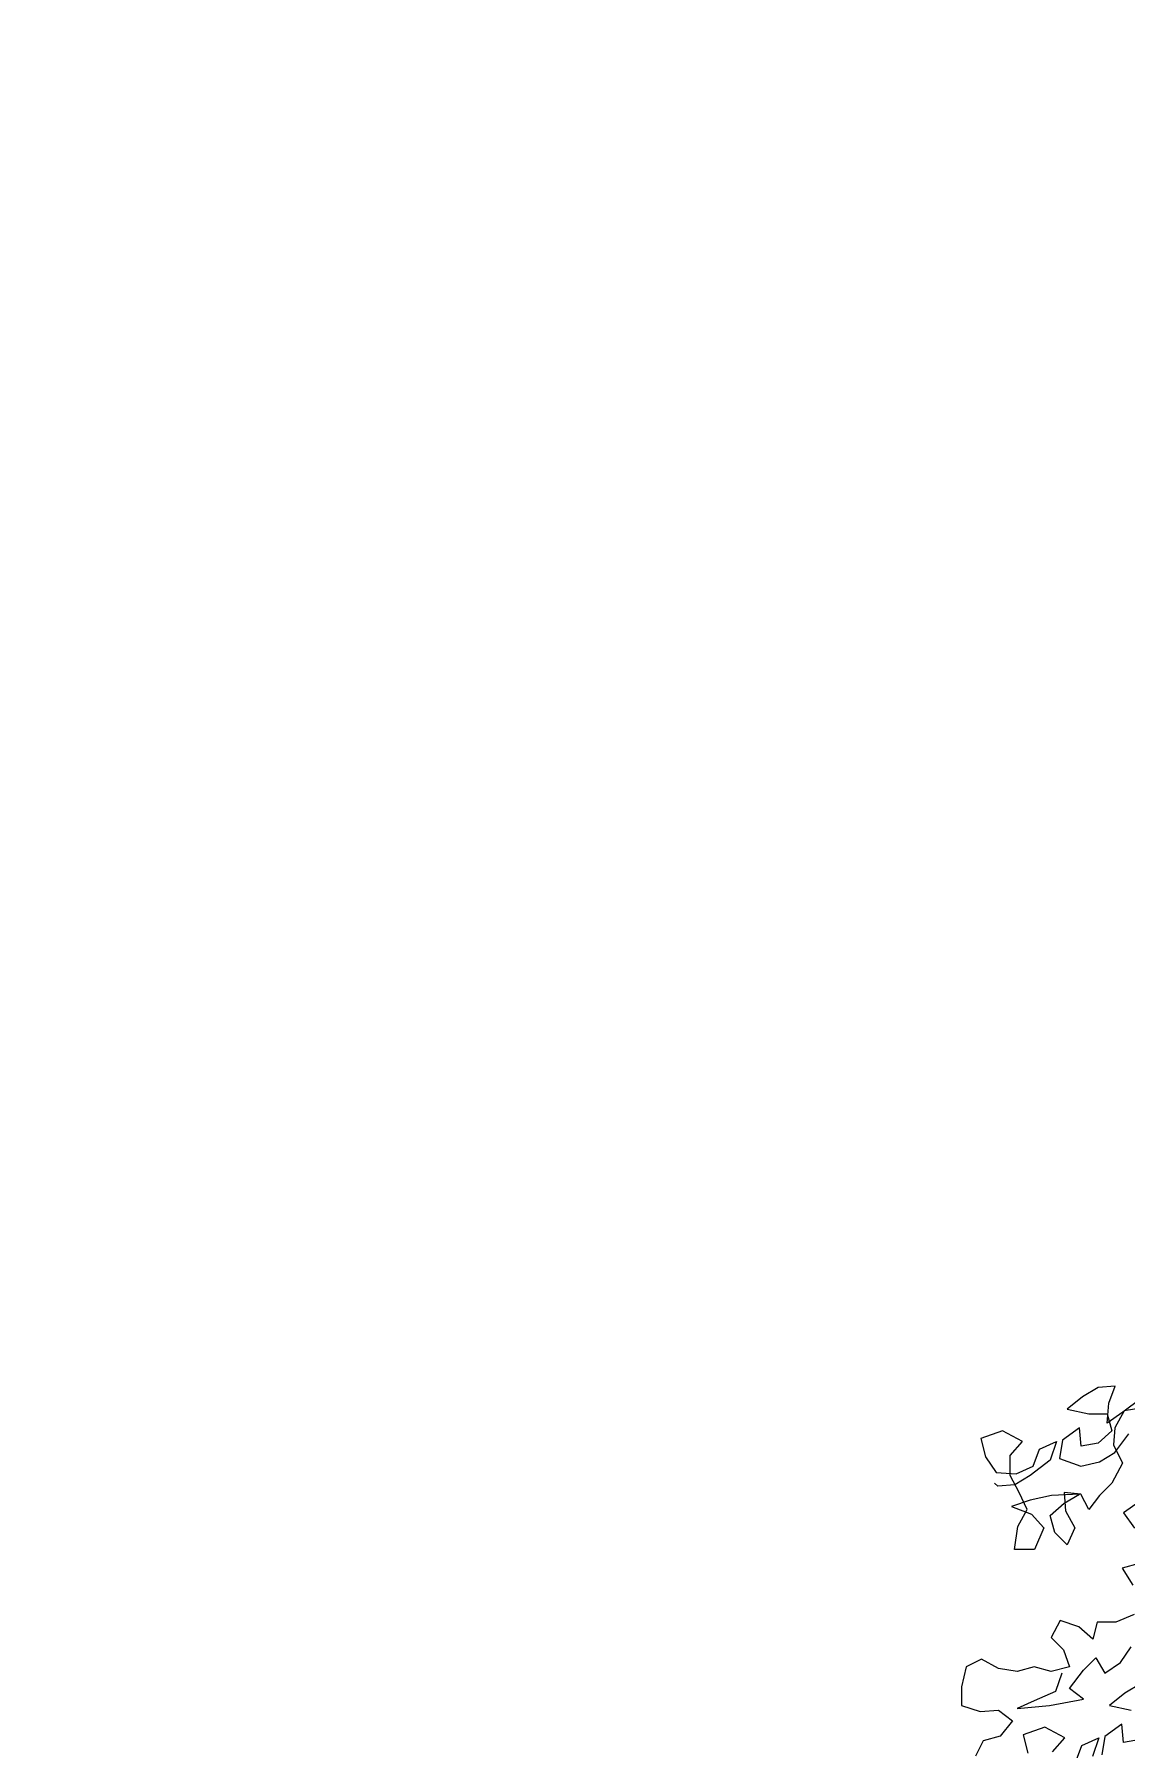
# Model space of a CAD drawing. Header units: inches. Extents: x 350994 to 353538, y 1581369 to 1583842.
# Drawn here: x 351579.971 to 351581.125, y 1583550.778 to 1583552.589 of the extents above; entities that cross this region are included whole.
import ezdxf

# ---------------------------------------------------------------- set-up
doc = ezdxf.new("R2010")
doc.units = ezdxf.units.IN
doc.header["$MEASUREMENT"] = 0
doc.linetypes.add('1', pattern=[0])
doc.layers.add('FOREST', color=96, linetype='Continuous')
doc.layers.add('TREE', color=81, linetype='1')

# ---------------------------------------------------------------- blocks, each defined once
blk = doc.blocks.new('TREE_4')
at = {"color": 94}
for points in [[(-752.2, 8334.7), (-786.9, 8308.7), (-815.9, 8288.5), (-812.9, 8326.1), (-801.3, 8357.9), (-833.1, 8355), (-862.1, 8337.7), (-891, 8314.6), (-850.5, 8305.9), (-815.8, 8305.9), (-807.2, 8274.1), (-833.2, 8250.9), (-865, 8245.2), (-867.9, 8279.9), (-899.7, 8256.8), (-905.5, 8222.1), (-865.1, 8207.6), (-830.4, 8216.2), (-801.4, 8233.6), (-775.4, 8268.2)], [(-749.3, 8317.4), (-784, 8311.6), (-801.4, 8279.8), (-804.3, 8248), (-787, 8213.3), (-807.3, 8175.7), (-830.4, 8152.6), (-850.7, 8126.6), (-865.1, 8155.6), (-896.9, 8158.5), (-894.1, 8123.8), (-876.8, 8092), (-891.2, 8060.2), (-914.3, 8083.3), (-923, 8115.1), (-896.9, 8138.2), (-868, 8155.6), (-920.1, 8152.7), (-960.6, 8144.1), (-995.3, 8132.5), (-957.7, 8118.1), (-934.6, 8092), (-952, 8051.6), (-989.5, 8051.6), (-983.7, 8095), (-966.3, 8126.7), (-980.8, 8158.6), (-998.1, 8190.4), (-998.1, 8228), (-974.9, 8254), (-1012.5, 8274.2), (-1053, 8259.8), (-1044.3, 8225.1), (-1024.1, 8196.2), (-986.5, 8193.3), (-954.7, 8207.7), (-943.1, 8239.5), (-911.3, 8253.9), (-922.9, 8219.2), (-960.5, 8190.3), (-989.4, 8173), (-1021.2, 8170.2), (-1027, 8175.9)], [(-756.2, 8140.8), (-785.2, 8120.6), (-765, 8091.6)], [(-756.3, 8025.1), (-788.2, 8016.5), (-767.9, 7984.6)], [(-765.1, 7929.7), (-799.8, 7915.3), (-834.5, 7915.3), (-843.2, 7883.5), (-869.2, 7906.7), (-903.9, 7918.3), (-921.3, 7886.5), (-898.2, 7863.3), (-886.6, 7831.5), (-921.3, 7822.9), (-953.1, 7831.6), (-984.9, 7822.9), (-1019.6, 7828.7), (-1051.4, 7846.1), (-1080.3, 7831.7), (-1089.1, 7794.1), (-1089.1, 7759.4), (-1054.4, 7747.8), (-1019.7, 7750.7), (-993.7, 7730.4), (-1016.9, 7701.5), (-1048.7, 7692.9), (-1063.2, 7664)], [(-753.7, 7799.6), (-782.6, 7782.3), (-811.5, 7759.2), (-771.1, 7750.5)], [(-753.8, 7695.5), (-785.6, 7689.8), (-788.4, 7724.4), (-820.3, 7701.3), (-826.1, 7666.7)], [(-918.6, 7672.5), (-895.4, 7698.5), (-933, 7718.8), (-973.5, 7704.4), (-964.8, 7669.7)], [(-875.2, 7652.2), (-863.6, 7684), (-831.8, 7698.5), (-843.4, 7663.8)], [(-901.1, 7820), (-912.7, 7785.3), (-953.2, 7768), (-985, 7753.5), (-924.3, 7759.3), (-860.7, 7770.8), (-886.7, 7791), (-860.6, 7825.7), (-837.5, 7848.8), (-820.1, 7819.9), (-791.2, 7840.1), (-770.9, 7869)]]:
    blk.add_lwpolyline(points, dxfattribs=at)

msp = doc.modelspace()

# ---------------------------------------------------------------- hatches: boundary and pattern name
at = {"layer": 'FOREST', "lineweight": 5}
h = msp.add_hatch(dxfattribs=at)
h.set_pattern_fill('ANSI31', color=96, scale=50, style=0)
h.paths.add_polyline_path([(351604.9274, 1583347.98), (351663.0036, 1583522.9504), (351611.8779, 1583545.3594), (351490.2916, 1583598.0852), (351436.5696, 1583404.4646), (351529.745, 1583373.1705)])
h.paths.add_polyline_path([(351517.5086, 1583480.1397), (351575.3657, 1583480.1397), (351575.3657, 1583465.1397), (351517.5086, 1583465.1397)], flags=24)

# ---------------------------------------------------------------- block references
at = {"layer": 'TREE', "lineweight": 5, "xscale": 0.0005632341344607994, "yscale": 0.0005632341490127146, "zscale": 0.0005632341444477617}
msp.add_blockref('TREE_4', (351581.5636, 1583546.4544), dxfattribs=at)

doc.saveas('drawing.dxf')
